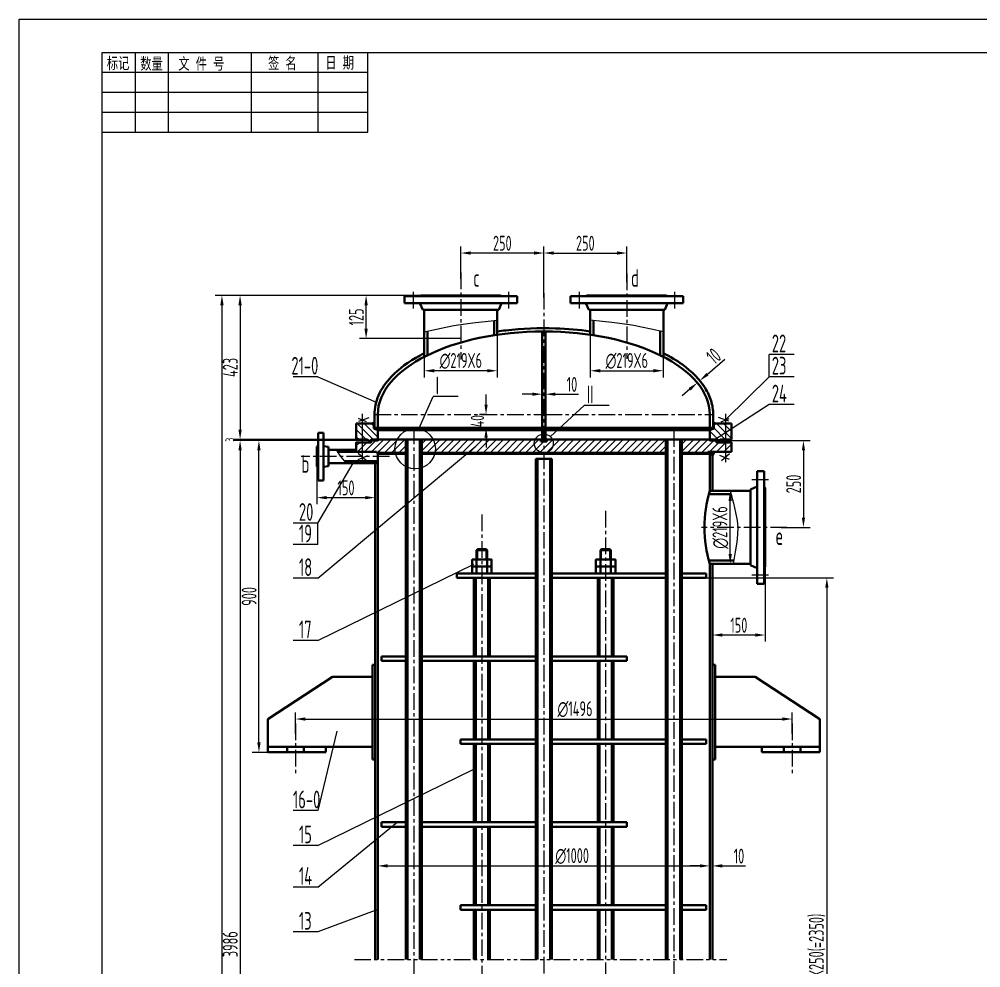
# Model space of a CAD drawing. Extents: x -857 to 594, y 0 to 1194.
# Drawn here: x 0 to 289.6, y 555.2 to 841 of the extents above; entities that cross this region are included whole.
import ezdxf

# ---------------------------------------------------------------- set-up
doc = ezdxf.new("R2010")
doc.units = 0
doc.header["$LTSCALE"] = 2
doc.header["$MEASUREMENT"] = 0
doc.linetypes.add('CENTERX2', pattern=[4, 2.5, -0.5, 0.5, -0.5])
doc.linetypes.add('PHANTOMX2', pattern=[5, 2.5, -0.5, 0.5, -0.5, 0.5, -0.5])
doc.layers.get('0').update_dxf_attribs({"linetype": 'CONTINUOUS'})
doc.layers.get('DEFPOINTS').update_dxf_attribs({"linetype": 'CONTINUOUS'})
for name, color, linetype in [('16CEN', 6, 'CENTERX2'), ('16CON2', 3, 'CONTINUOUS'), ('16TXT', 3, 'CONTINUOUS'), ('PHANTOMX2', 3, 'PHANTOMX2')]:
    doc.layers.add(name, color=color, linetype=linetype)
doc.layers.add('16CON', color=7, linetype='CONTINUOUS', lineweight=40)
doc.styles.add('HZ', font='ascii.shx', dxfattribs={"width": 0.7, "bigfont": 'hztxt2.shx'})
doc.styles.add('HZ1', font='ascii.shx', dxfattribs={"width": 0.75, "bigfont": 'hztxt2.shx'})
doc.dimstyles.get("Standard").update_dxf_attribs({"dimtxt": 4.5, "dimasz": 3, "dimexe": 2, "dimexo": 0.0625, "dimgap": 0.7, "dimtad": 1, "dimdec": 4, "dimzin": 0, "dimdsep": 46, "dimtxsty": 'HZ', "dimcen": 0.09, "dimadec": 0, "dimazin": 0, "dimtfac": 1, "dimtdec": 4, "dimtofl": 0, "dimtmove": 0, "dimatfit": 3, "dimfxl": 0, "dimtolj": 1, "dimtzin": 0, "dimarcsym": 0})

# ---------------------------------------------------------------- blocks, each defined once
blk = doc.blocks.new('*D52')
at = {"color": 0, "linetype": 'ByBlock'}
for p, q in [((105.93, 714.07), (64.51, 714.07)), ((66.51, 711.07), (66.51, 413.54)), ((82.74, 410.54), (64.51, 410.54))]:
    blk.add_line(p, q, dxfattribs=at)
for points in [[(66.01, 711.07), (67.01, 711.07), (66.51, 714.07)], [(66.01, 413.54), (67.01, 413.54), (66.51, 410.54)]]:
    blk.add_solid(points, dxfattribs=at)
at = {"layer": 'DEFPOINTS', "color": 0, "linetype": 'ByBlock'}
for p in [(105.99, 714.07), (66.51, 410.54), (82.8, 410.54)]:
    blk.add_point(p, dxfattribs=at)
at = {"color": 0, "linetype": 'ByBlock', "insert": (63.56, 562.31), "char_height": 4.5, "attachment_point": 5, "rotation": 90, "style": 'HZ'}
blk.add_mtext('\\A1;3986', dxfattribs=at)
blk = doc.blocks.new('*D53')
at = {"color": 0, "linetype": 'ByBlock'}
for p, q in [((121.02, 757.81), (64.51, 757.81)), ((66.51, 754.81), (66.51, 717.37)), ((101.43, 714.37), (64.51, 714.37))]:
    blk.add_line(p, q, dxfattribs=at)
for points in [[(66.01, 754.81), (67.01, 754.81), (66.51, 757.81)], [(66.01, 717.37), (67.01, 717.37), (66.51, 714.37)]]:
    blk.add_solid(points, dxfattribs=at)
at = {"layer": 'DEFPOINTS', "color": 0, "linetype": 'ByBlock'}
for p in [(121.09, 757.81), (66.51, 714.37), (101.49, 714.37)]:
    blk.add_point(p, dxfattribs=at)
at = {"color": 0, "linetype": 'ByBlock', "insert": (63.56, 736.09), "char_height": 4.5, "attachment_point": 5, "rotation": 90, "style": 'HZ'}
blk.add_mtext('\\A1;423', dxfattribs=at)
blk = doc.blocks.new('*D54')
at = {"color": 0, "linetype": 'ByBlock'}
for p, q in [((112.11, 757.81), (102.48, 757.81)), ((104.48, 747.76), (104.48, 754.81)), ((132.93, 744.76), (102.48, 744.76))]:
    blk.add_line(p, q, dxfattribs=at)
for points in [[(103.98, 754.81), (104.98, 754.81), (104.48, 757.81)], [(103.98, 747.76), (104.98, 747.76), (104.48, 744.76)]]:
    blk.add_solid(points, dxfattribs=at)
at = {"layer": 'DEFPOINTS', "color": 0, "linetype": 'ByBlock'}
for p in [(104.48, 757.81), (112.17, 757.81), (132.99, 744.76)]:
    blk.add_point(p, dxfattribs=at)
at = {"color": 0, "linetype": 'ByBlock', "insert": (101.53, 751.29), "char_height": 4.5, "attachment_point": 5, "rotation": 90, "style": 'HZ'}
blk.add_mtext('\\A1;125', dxfattribs=at)
blk = doc.blocks.new('*D55')
at = {"color": 0, "linetype": 'ByBlock'}
for p, q in [((132.99, 762.82), (132.99, 772.56)), ((154.99, 770.56), (135.99, 770.56)), ((157.99, 757.18), (157.99, 772.56))]:
    blk.add_line(p, q, dxfattribs=at)
for points in [[(135.99, 771.06), (135.99, 770.06), (132.99, 770.56)], [(154.99, 771.06), (154.99, 770.06), (157.99, 770.56)]]:
    blk.add_solid(points, dxfattribs=at)
at = {"layer": 'DEFPOINTS', "color": 0, "linetype": 'ByBlock'}
for p in [(132.99, 770.56), (132.99, 762.76), (157.99, 757.11)]:
    blk.add_point(p, dxfattribs=at)
at = {"color": 0, "linetype": 'ByBlock', "insert": (145.49, 773.51), "char_height": 4.5, "attachment_point": 5, "style": 'HZ'}
blk.add_mtext('\\A1;250', dxfattribs=at)
blk = doc.blocks.new('*D56')
at = {"color": 0, "linetype": 'ByBlock'}
for p, q in [((157.99, 763.61), (157.99, 772.56)), ((160.99, 770.56), (179.99, 770.56)), ((182.99, 761.81), (182.99, 772.56))]:
    blk.add_line(p, q, dxfattribs=at)
for points in [[(160.99, 771.06), (160.99, 770.06), (157.99, 770.56)], [(179.99, 771.06), (179.99, 770.06), (182.99, 770.56)]]:
    blk.add_solid(points, dxfattribs=at)
at = {"layer": 'DEFPOINTS', "color": 0, "linetype": 'ByBlock'}
for p in [(182.99, 770.56), (157.99, 763.55), (182.99, 761.75)]:
    blk.add_point(p, dxfattribs=at)
at = {"color": 0, "linetype": 'ByBlock', "insert": (170.49, 773.51), "char_height": 4.5, "attachment_point": 5, "style": 'HZ'}
blk.add_mtext('\\A1;250', dxfattribs=at)
blk = doc.blocks.new('*D57')
at = {"color": 0, "linetype": 'ByBlock'}
for p, q in [((143.99, 745.86), (143.99, 733.09)), ((121.99, 739.21), (121.99, 733.09)), ((140.99, 735.09), (124.99, 735.09))]:
    blk.add_line(p, q, dxfattribs=at)
for points in [[(124.99, 735.59), (124.99, 734.59), (121.99, 735.09)], [(140.99, 735.59), (140.99, 734.59), (143.99, 735.09)]]:
    blk.add_solid(points, dxfattribs=at)
at = {"layer": 'DEFPOINTS', "color": 0, "linetype": 'ByBlock'}
for p in [(143.99, 745.92), (121.99, 739.27), (121.99, 735.09)]:
    blk.add_point(p, dxfattribs=at)
at = {"color": 0, "linetype": 'ByBlock', "insert": (132.99, 738.04), "char_height": 4.5, "attachment_point": 5, "style": 'HZ'}
blk.add_mtext('\\A1;∅219X6', dxfattribs=at)
blk = doc.blocks.new('*D58')
at = {"color": 0, "linetype": 'ByBlock'}
for p, q in [((171.99, 745.86), (171.99, 733.09)), ((193.99, 739.21), (193.99, 733.09)), ((174.99, 735.09), (190.99, 735.09))]:
    blk.add_line(p, q, dxfattribs=at)
for points in [[(174.99, 735.59), (174.99, 734.59), (171.99, 735.09)], [(190.99, 735.59), (190.99, 734.59), (193.99, 735.09)]]:
    blk.add_solid(points, dxfattribs=at)
at = {"layer": 'DEFPOINTS', "color": 0, "linetype": 'ByBlock'}
for p in [(171.99, 745.92), (193.99, 739.27), (193.99, 735.09)]:
    blk.add_point(p, dxfattribs=at)
at = {"color": 0, "linetype": 'ByBlock', "insert": (182.99, 738.04), "char_height": 4.5, "attachment_point": 5, "style": 'HZ'}
blk.add_mtext('\\A1;∅219X6', dxfattribs=at)
blk = doc.blocks.new('*D59')
at = {"color": 0, "linetype": 'ByBlock'}
for p, q in [((157.49, 732.37), (157.49, 726.02)), ((158.49, 732.37), (158.49, 726.02)), ((154.49, 728.02), (151.49, 728.02)), ((161.49, 728.02), (168.44, 728.02))]:
    blk.add_line(p, q, dxfattribs=at)
for points in [[(154.49, 728.52), (154.49, 727.52), (157.49, 728.02)], [(161.49, 728.52), (161.49, 727.52), (158.49, 728.02)]]:
    blk.add_solid(points, dxfattribs=at)
at = {"layer": 'DEFPOINTS', "color": 0, "linetype": 'ByBlock'}
for p in [(157.49, 732.43), (158.49, 732.43), (158.49, 728.02)]:
    blk.add_point(p, dxfattribs=at)
at = {"color": 0, "linetype": 'ByBlock', "insert": (166.47, 730.97), "char_height": 4.5, "attachment_point": 5, "style": 'HZ'}
blk.add_mtext('\\A1;10', dxfattribs=at)
blk = doc.blocks.new('*D60')
at = {"color": 0, "linetype": 'ByBlock'}
for p, q in [((140.6, 724.92), (140.6, 727.92)), ((140.77, 721.92), (138.6, 721.92)), ((141.22, 717.92), (138.6, 717.92)), ((140.6, 714.92), (140.6, 711.92))]:
    blk.add_line(p, q, dxfattribs=at)
for points in [[(140.1, 724.92), (141.1, 724.92), (140.6, 721.92)], [(140.1, 714.92), (141.1, 714.92), (140.6, 717.92)]]:
    blk.add_solid(points, dxfattribs=at)
at = {"layer": 'DEFPOINTS', "color": 0, "linetype": 'ByBlock'}
for p in [(140.6, 721.92), (140.83, 721.92), (141.28, 717.92)]:
    blk.add_point(p, dxfattribs=at)
at = {"color": 0, "linetype": 'ByBlock', "insert": (138, 719.92), "char_height": 4, "attachment_point": 5, "rotation": 90, "style": 'HZ1'}
blk.add_mtext('\\A1;40', dxfattribs=at)
blk = doc.blocks.new('*D61')
at = {"color": 0, "linetype": 'ByBlock'}
for p, q in [((207.26, 734.05), (212.55, 738.56)), ((204.03, 731.68), (205.52, 729.93)), ((204.79, 732.33), (206.28, 730.58)), ((201.94, 729.51), (199.66, 727.56))]:
    blk.add_line(p, q, dxfattribs=at)
for points in [[(206.94, 734.43), (207.59, 733.67), (204.98, 732.1)], [(201.61, 729.89), (202.26, 729.13), (204.22, 731.46)]]:
    blk.add_solid(points, dxfattribs=at)
at = {"layer": 'DEFPOINTS', "color": 0, "linetype": 'ByBlock'}
for p in [(203.99, 731.73), (204.75, 732.38), (204.98, 732.1)]:
    blk.add_point(p, dxfattribs=at)
at = {"color": 0, "linetype": 'ByBlock', "insert": (209.13, 739.52), "char_height": 4.5, "attachment_point": 5, "rotation": 40.4651, "style": 'HZ'}
blk.add_mtext('\\A1;10', dxfattribs=at)
blk = doc.blocks.new('*D62')
at = {"color": 0, "linetype": 'ByBlock'}
for p, q in [((210.06, 714.07), (238.19, 714.07)), ((236.19, 711.07), (236.19, 690.87)), ((229.47, 687.87), (238.19, 687.87))]:
    blk.add_line(p, q, dxfattribs=at)
for points in [[(235.69, 711.07), (236.69, 711.07), (236.19, 714.07)], [(235.69, 690.87), (236.69, 690.87), (236.19, 687.87)]]:
    blk.add_solid(points, dxfattribs=at)
at = {"layer": 'DEFPOINTS', "color": 0, "linetype": 'ByBlock'}
for p in [(209.99, 714.07), (229.41, 687.87), (236.19, 687.87)]:
    blk.add_point(p, dxfattribs=at)
at = {"color": 0, "linetype": 'ByBlock', "insert": (233.24, 700.97), "char_height": 4.5, "attachment_point": 5, "rotation": 90, "style": 'HZ'}
blk.add_mtext('\\A1;250', dxfattribs=at)
blk = doc.blocks.new('*D63')
at = {"color": 0, "linetype": 'ByBlock'}
for p, q in [((224.66, 676.5), (224.66, 653.47)), ((208.79, 666.22), (208.79, 653.47)), ((221.66, 655.47), (211.79, 655.47))]:
    blk.add_line(p, q, dxfattribs=at)
for points in [[(211.79, 655.97), (211.79, 654.97), (208.79, 655.47)], [(221.66, 655.97), (221.66, 654.97), (224.66, 655.47)]]:
    blk.add_solid(points, dxfattribs=at)
at = {"layer": 'DEFPOINTS', "color": 0, "linetype": 'ByBlock'}
for p in [(224.66, 676.56), (208.79, 666.29), (208.79, 655.47)]:
    blk.add_point(p, dxfattribs=at)
at = {"color": 0, "linetype": 'ByBlock', "insert": (216.73, 658.42), "char_height": 4.5, "attachment_point": 5, "style": 'HZ'}
blk.add_mtext('\\A1;150', dxfattribs=at)
blk = doc.blocks.new('*D64')
at = {"color": 0, "linetype": 'ByBlock'}
for p, q in [((206.99, 672.7), (245.24, 672.7)), ((243.24, 669.7), (243.24, 450.7)), ((187.93, 447.7), (245.24, 447.7))]:
    blk.add_line(p, q, dxfattribs=at)
for points in [[(242.74, 669.7), (243.74, 669.7), (243.24, 672.7)], [(242.74, 450.7), (243.74, 450.7), (243.24, 447.7)]]:
    blk.add_solid(points, dxfattribs=at)
at = {"layer": 'DEFPOINTS', "color": 0, "linetype": 'ByBlock'}
for p in [(206.93, 672.7), (187.86, 447.7), (243.24, 447.7)]:
    blk.add_point(p, dxfattribs=at)
at = {"color": 0, "linetype": 'ByBlock', "insert": (240.29, 560.2), "char_height": 4.5, "attachment_point": 5, "rotation": 90, "style": 'HZ'}
blk.add_mtext('\\A1;13X250(=2350)', dxfattribs=at)
blk = doc.blocks.new('*D70')
at = {"color": 0, "linetype": 'ByBlock'}
for p, q in [((107.99, 485.62), (107.99, 483.46)), ((110.99, 485.46), (204.99, 485.46)), ((207.99, 485.84), (207.99, 483.46))]:
    blk.add_line(p, q, dxfattribs=at)
for points in [[(110.99, 485.96), (110.99, 484.96), (107.99, 485.46)], [(204.99, 485.96), (204.99, 484.96), (207.99, 485.46)]]:
    blk.add_solid(points, dxfattribs=at)
at = {"layer": 'DEFPOINTS', "color": 0, "linetype": 'ByBlock'}
for p in [(107.99, 485.68), (207.99, 485.9), (207.99, 485.46)]:
    blk.add_point(p, dxfattribs=at)
at = {"color": 0, "linetype": 'ByBlock', "insert": (157.99, 488.41), "char_height": 4.5, "attachment_point": 5, "style": 'HZ'}
blk.add_mtext('\\A1;          ∅1000', dxfattribs=at)
blk = doc.blocks.new('*D71')
at = {"color": 0, "linetype": 'ByBlock'}
for p, q in [((207.99, 583.97), (207.99, 587.91)), ((208.79, 585.97), (208.79, 587.91)), ((204.99, 585.91), (201.99, 585.91)), ((211.79, 585.91), (218.74, 585.91))]:
    blk.add_line(p, q, dxfattribs=at)
for points in [[(204.99, 586.41), (204.99, 585.41), (207.99, 585.91)], [(211.79, 586.41), (211.79, 585.41), (208.79, 585.91)]]:
    blk.add_solid(points, dxfattribs=at)
at = {"layer": 'DEFPOINTS', "color": 0, "linetype": 'ByBlock'}
for p in [(208.79, 585.91), (208.79, 585.91), (207.99, 583.91)]:
    blk.add_point(p, dxfattribs=at)
at = {"color": 0, "linetype": 'ByBlock', "insert": (216.77, 588.86), "char_height": 4.5, "attachment_point": 5, "style": 'HZ'}
blk.add_mtext('\\A1;10', dxfattribs=at)
blk = doc.blocks.new('*D72')
at = {"color": 0, "linetype": 'ByBlock'}
for p, q in [((73.29, 714.07), (70.19, 714.07)), ((72.19, 623.12), (72.19, 711.07)), ((74.8, 620.12), (70.19, 620.12))]:
    blk.add_line(p, q, dxfattribs=at)
for points in [[(71.69, 711.07), (72.69, 711.07), (72.19, 714.07)], [(71.69, 623.12), (72.69, 623.12), (72.19, 620.12)]]:
    blk.add_solid(points, dxfattribs=at)
at = {"layer": 'DEFPOINTS', "color": 0, "linetype": 'ByBlock'}
for p in [(72.19, 714.07), (73.35, 714.07), (74.86, 620.12)]:
    blk.add_point(p, dxfattribs=at)
at = {"color": 0, "linetype": 'ByBlock', "insert": (69.24, 667.1), "char_height": 4.5, "attachment_point": 5, "rotation": 90, "style": 'HZ'}
blk.add_mtext('\\A1;900', dxfattribs=at)
blk = doc.blocks.new('*D73')
at = {"color": 0, "linetype": 'ByBlock'}
for p, q in [((83.19, 625.82), (83.19, 632.16)), ((232.79, 625.82), (232.79, 632.16)), ((86.19, 630.16), (229.79, 630.16))]:
    blk.add_line(p, q, dxfattribs=at)
for points in [[(86.19, 630.66), (86.19, 629.66), (83.19, 630.16)], [(229.79, 630.66), (229.79, 629.66), (232.79, 630.16)]]:
    blk.add_solid(points, dxfattribs=at)
at = {"layer": 'DEFPOINTS', "color": 0, "linetype": 'ByBlock'}
for p in [(232.79, 630.16), (83.19, 625.76), (232.79, 625.76)]:
    blk.add_point(p, dxfattribs=at)
at = {"color": 0, "linetype": 'ByBlock', "insert": (157.99, 633.11), "char_height": 4.5, "attachment_point": 5, "style": 'HZ'}
blk.add_mtext('\\A1;           ∅1496', dxfattribs=at)
blk = doc.blocks.new('*D74')
at = {"color": 0, "linetype": 'ByBlock'}
for p, q in [((89.62, 706.82), (89.62, 694.86)), ((107.19, 698.79), (107.19, 694.86)), ((92.62, 696.86), (104.19, 696.86))]:
    blk.add_line(p, q, dxfattribs=at)
for points in [[(92.62, 697.36), (92.62, 696.36), (89.62, 696.86)], [(104.19, 697.36), (104.19, 696.36), (107.19, 696.86)]]:
    blk.add_solid(points, dxfattribs=at)
at = {"layer": 'DEFPOINTS', "color": 0, "linetype": 'ByBlock'}
for p in [(89.62, 706.88), (107.19, 698.85), (107.19, 696.86)]:
    blk.add_point(p, dxfattribs=at)
at = {"color": 0, "linetype": 'ByBlock', "insert": (98.41, 699.81), "char_height": 4.5, "attachment_point": 5, "style": 'HZ'}
blk.add_mtext('\\A1;150', dxfattribs=at)
blk = doc.blocks.new('*D237')
at = {"color": 0, "linetype": 'ByBlock'}
for p, q in [((216.55, 698.87), (212.13, 698.87)), ((214.13, 679.87), (214.13, 695.87)), ((214.19, 676.87), (216.13, 676.87))]:
    blk.add_line(p, q, dxfattribs=at)
for points in [[(213.63, 695.87), (214.63, 695.87), (214.13, 698.87)], [(213.63, 679.87), (214.63, 679.87), (214.13, 676.87)]]:
    blk.add_solid(points, dxfattribs=at)
at = {"layer": 'DEFPOINTS', "color": 0, "linetype": 'ByBlock'}
for p in [(214.13, 698.87), (216.62, 698.87), (214.13, 676.87)]:
    blk.add_point(p, dxfattribs=at)
at = {"color": 0, "linetype": 'ByBlock', "insert": (211.18, 687.87), "char_height": 4.5, "attachment_point": 5, "rotation": 90, "style": 'HZ'}
blk.add_mtext('\\A1;∅219X6', dxfattribs=at)

msp = doc.modelspace()

# ---------------------------------------------------------------- hatches: boundary and pattern name
at = {"layer": '16CON2'}
h = msp.add_hatch(dxfattribs=at)
h.set_pattern_fill('ANSI31', color=256, scale=12, angle=90, style=0)
h.paths.add_polyline_path([(107.99297, 717.17374), (106.83376, 717.71893), (106.83376, 718.79987), (106.40614, 719.17487), (103.27929, 719.17487), (103.27929, 714.37487), (104.92477, 714.37487), (105.52477, 713.77487), (105.99293, 713.77487), (105.99293, 714.37487), (107.99297, 714.37487)])
h.paths.add_polyline_path([(103.27929, 719.17487), (101.49296, 719.17487), (101.49296, 714.37487), (103.27929, 714.37487)])
h.paths.add_polyline_path([(212.70664, 719.17487), (209.57979, 719.17487), (209.15217, 718.79987), (209.15217, 717.71893), (207.99296, 717.17374), (207.99296, 714.37487), (209.993, 714.37487), (209.993, 713.77487), (210.46115, 713.77487), (211.06115, 714.37487), (212.70664, 714.37487)])
h.paths.add_polyline_path([(214.49296, 719.17487), (212.70664, 719.17487), (212.70664, 714.37487), (214.49296, 714.37487)])
h = msp.add_hatch(dxfattribs=at)
h.set_pattern_fill('ANSI37', color=256, style=0)
h.paths.add_polyline_path([(106.99297, 719.74765), (106.40614, 719.17487), (106.83376, 718.79987), (106.99297, 718.79987)])
h.paths.add_polyline_path([(107.99297, 717.92487), (106.83376, 717.92487), (106.83376, 717.71893), (107.99297, 717.17374)])
h.paths.add_polyline_path([(107.99297, 714.37487), (105.99293, 714.37487), (105.99293, 714.07487), (107.99297, 714.07487)])
h = msp.add_hatch(dxfattribs=at)
h.set_pattern_fill('ANSI37', color=256, style=0)
h.paths.add_polyline_path([(209.57979, 719.17487), (208.99296, 719.74765), (208.99296, 718.79987), (209.15217, 718.79987)])
h.paths.add_polyline_path([(209.15217, 717.71893), (209.15217, 717.92487), (207.99296, 717.92487), (207.99296, 717.17374)])
h.paths.add_polyline_path([(209.993, 714.37487), (207.99296, 714.37487), (207.99296, 714.07487), (209.993, 714.07487)])
h = msp.add_hatch(dxfattribs=at)
h.set_pattern_fill('ANSI31', color=256, scale=12, style=0)
h.paths.add_polyline_path([(116.42327, 710.37487), (116.42327, 714.37487), (108.29297, 714.37487), (107.99297, 714.07487), (105.99293, 714.07487), (105.99293, 713.87487), (105.99293, 713.77487), (105.99293, 713.47487), (103.27929, 713.47487), (103.27929, 710.67487), (107.61797, 710.67487), (107.61797, 710.37487), (107.99297, 710.37487), (107.99297, 710.67487), (108.59297, 710.67487), (108.59297, 710.37487)])
h.paths.add_polyline_path([(103.27929, 713.47487), (101.49296, 713.47487), (101.49296, 710.67487), (103.27929, 710.67487)])
h.paths.add_polyline_path([(139.36687, 710.37487), (157.99296, 710.37487), (157.99296, 713.76449), (157.09296, 713.76449), (157.09296, 714.37487), (121.22327, 714.37487), (121.22327, 710.37487)])
h.paths.add_polyline_path([(194.76266, 710.37487), (194.76266, 714.37487), (158.89296, 714.37487), (158.89296, 713.76449), (157.99296, 713.76449), (157.99296, 710.37487)])
h.paths.add_polyline_path([(207.39296, 710.37487), (207.39296, 710.67487), (207.99296, 710.67487), (207.99296, 710.37487), (208.36796, 710.37487), (208.36796, 710.67487), (212.70664, 710.67487), (212.70664, 713.47487), (209.993, 713.47487), (209.993, 713.77487), (209.993, 714.07487), (207.99296, 714.07487), (207.69296, 714.37487), (199.56266, 714.37487), (199.56266, 710.37487)])
h.paths.add_polyline_path([(212.70664, 710.67487), (214.49296, 710.67487), (214.49296, 713.47487), (212.70664, 713.47487)])
h = msp.add_hatch(dxfattribs=at)
h.set_pattern_fill('ANSI37', color=256, scale=4, style=0)
h.set_pattern_definition([(45, (0, 75.394), (-0.3535534, 0.3535534), []), (135, (0, 75.394), (-0.3535534, -0.3535534), [])])
h.paths.add_polyline_path([(157.99296, 714.16449), (157.09296, 714.16449), (157.09296, 713.76449), (157.99296, 713.76449)])
h.paths.add_polyline_path([(158.89296, 714.16449), (157.99296, 714.16449), (157.99296, 713.76449), (158.89296, 713.76449)])
h = msp.add_hatch(dxfattribs=at)
h.set_pattern_fill('ANSI37', color=256, style=0)
h.paths.add_polyline_path([(209.39564, 710.67487), (208.36796, 710.67487), (208.36796, 710.37487), (207.99296, 710.37487), (207.99296, 710.07487), (208.36796, 710.07487), (208.79296, 709.56837)])

# ---------------------------------------------------------------- linework, layer by layer
at = {"color": 3, "linetype": 'ByBlock'}
for p, q in [((64.44909, 757.80859), (59.06042, 757.80859)), ((61.06042, 754.80859), (61.06042, 305.86755))]:
    msp.add_line(p, q, dxfattribs=at)
msp.add_lwpolyline([(584, 10), (25, 10), (25, 831), (584, 831)], close=True)
msp.add_solid([(60.56042, 754.80859), (61.56042, 754.80859), (61.06042, 757.80859)], dxfattribs=at)
at = {"layer": '16CEN'}
for p, q in [((132.99296, 764.66364), (132.99296, 738.52184)), ((182.99296, 764.3831), (182.99296, 738.66211)), ((118.63592, 758.82194), (118.63592, 753.76225)), ((147.35, 758.82194), (147.35, 753.76225)), ((168.63592, 758.82194), (168.63592, 753.76225)), ((197.35, 758.82194), (197.35, 753.76225)), ((157.99296, 758.49792), (157.99296, 346.6623)), ((106.99297, 721.92487), (157.49296, 721.92487)), ((158.49296, 721.92487), (208.99296, 721.92487)), ((118.82327, 717.94361), (118.82327, 408.26687)), ((197.16266, 717.17374), (197.16266, 398.4738)), ((225.67297, 702.23191), (220.61329, 702.23191)), ((176.61906, 692.84094), (176.61906, 398.48219)), ((139.36687, 691.76535), (139.36687, 407.60783)), ((231.23414, 687.87487), (205.51314, 687.87487)), ((225.67297, 673.51782), (220.61329, 673.51782)), ((83.19296, 628.83519), (83.19296, 613.85544)), ((232.79296, 628.83519), (232.79296, 613.85544))]:
    msp.add_line(p, q, dxfattribs=at)
msp.add_lwpolyline([(111.52313, 709.23737), (84.94866, 709.23737)], dxfattribs=at)
at = {"layer": '16CON'}
for p, q in [((115.99296, 757.53006), (115.99296, 755.40859)), ((144.89862, 757.80859), (121.08731, 757.80859)), ((149.99296, 757.53006), (149.99296, 755.40859)), ((165.99296, 757.53006), (165.99296, 755.40859)), ((171.08731, 757.80859), (194.89862, 757.80859)), ((199.99296, 757.53006), (199.99296, 755.40859)), ((149.99296, 755.40859), (115.99296, 755.40859)), ((144.40216, 753.40859), (121.58376, 753.40859)), ((121.99296, 753.40859), (121.99296, 739.27422)), ((143.99296, 753.40859), (143.99296, 745.92487)), ((165.99296, 755.40859), (199.99296, 755.40859)), ((171.58376, 753.40859), (194.40216, 753.40859)), ((171.99296, 753.40859), (171.99296, 745.92487)), ((193.99296, 753.40859), (193.99296, 739.27422)), ((142.99296, 750.22547), (142.99296, 745.77335)), ((172.99296, 750.22547), (172.99296, 745.77335)), ((122.99296, 746.99857), (122.99296, 739.77844)), ((157.49296, 746.92362), (157.49296, 714.16449)), ((158.49296, 746.92362), (158.49296, 714.16449)), ((192.99296, 746.99857), (192.99296, 739.77844)), ((106.99297, 721.92487), (106.99297, 717.92487)), ((107.99297, 721.92487), (107.99297, 714.07487)), ((207.99296, 721.92487), (207.99296, 714.07487)), ((208.99296, 721.92487), (208.99296, 717.92487)), ((106.83376, 718.79987), (106.40614, 719.17487)), ((106.83376, 717.71893), (106.83376, 718.79987)), ((209.15217, 718.79987), (209.57979, 719.17487)), ((209.15217, 717.71893), (209.15217, 718.79987)), ((89.99296, 702.04987), (89.99296, 716.42486)), ((91.61796, 702.04987), (91.61796, 716.42486)), ((116.42327, 714.37487), (116.42327, 557.74298)), ((116.9566, 714.37487), (116.9566, 557.74298)), ((120.68993, 714.37487), (120.68993, 557.74298)), ((121.22327, 714.37487), (121.22327, 557.74298)), ((157.09296, 714.37487), (157.09296, 713.76449)), ((158.89296, 714.37487), (158.89296, 713.76449)), ((194.76266, 714.37487), (194.76266, 557.74298)), ((195.296, 714.37487), (195.296, 557.74298)), ((199.02933, 714.37487), (199.02933, 557.74298)), ((199.56266, 714.37487), (199.56266, 557.74298)), ((89.99296, 712.37489), (89.61796, 712.21803)), ((89.61796, 706.2567), (89.61796, 712.21803)), ((89.61796, 706.2567), (89.61796, 712.21803)), ((91.61796, 712.37489), (93.11796, 712.13893)), ((93.11796, 706.3358), (93.11796, 712.13893)), ((107.61797, 710.67487), (107.61797, 710.37487)), ((107.99297, 710.37487), (107.99297, 710.67487)), ((107.99297, 710.37487), (107.99297, 557.74298)), ((108.59297, 710.37487), (108.59297, 710.67487)), ((207.39296, 710.37487), (207.39296, 710.67487)), ((207.99296, 710.37487), (207.99296, 710.67487)), ((207.99296, 698.87487), (207.99296, 710.37487)), ((208.36796, 710.67487), (208.36796, 710.37487)), ((208.79296, 709.56837), (208.79296, 698.87487)), ((107.19297, 557.74298), (107.19297, 707.23737)), ((155.59296, 708.53405), (155.59296, 557.74298)), ((155.59296, 708.53405), (160.39296, 708.53405)), ((156.1263, 708.53405), (156.1263, 557.74298)), ((159.85963, 708.53405), (159.85963, 557.74298)), ((160.39296, 708.53405), (160.39296, 557.74298)), ((89.99296, 706.09984), (89.61796, 706.2567)), ((91.61796, 706.09984), (93.11796, 706.3358)), ((207.99296, 706.37487), (207.99296, 698.87487)), ((222.25963, 704.87487), (222.25963, 670.87487)), ((224.38109, 704.87487), (222.25963, 704.87487)), ((220.25963, 698.87487), (207.99296, 698.87487)), ((220.25963, 699.28406), (220.25963, 676.46567)), ((224.65963, 699.78052), (224.65963, 675.96921)), ((214.38666, 697.87487), (207.70366, 697.87487)), ((215.19893, 677.87487), (207.70366, 677.87487)), ((207.99296, 676.87487), (207.99296, 557.74298)), ((220.25963, 676.87487), (207.99296, 676.87487)), ((208.79296, 557.74298), (208.79296, 676.87487)), ((131.79009, 674.03803), (131.79009, 672.7047)), ((155.59296, 674.03803), (131.79009, 674.03803)), ((155.59296, 672.7047), (131.79009, 672.7047)), ((136.96687, 672.7047), (136.96687, 649.03803)), ((137.5002, 672.7047), (137.5002, 649.03803)), ((141.23353, 672.7047), (141.23353, 649.03803)), ((141.76687, 672.7047), (141.76687, 649.03803)), ((176.61906, 674.03803), (160.39296, 674.03803)), ((176.61906, 672.7047), (160.39296, 672.7047)), ((174.21906, 672.7047), (174.21906, 649.03803)), ((174.75239, 672.7047), (174.75239, 649.03803)), ((194.76266, 674.03803), (176.61906, 674.03803)), ((194.76266, 672.7047), (176.61906, 672.7047)), ((178.48573, 672.7047), (178.48573, 649.03803)), ((179.01906, 672.7047), (179.01906, 649.03803)), ((206.9263, 674.03803), (199.56266, 674.03803)), ((206.9263, 672.7047), (199.56266, 672.7047)), ((206.9263, 674.03803), (206.9263, 672.7047)), ((224.38109, 670.87487), (222.25963, 670.87487)), ((109.05963, 649.03803), (116.42327, 649.03803)), ((109.05963, 649.03803), (109.05963, 647.7047)), ((121.22327, 649.03803), (141.76687, 649.03803)), ((141.76687, 649.03803), (155.59296, 649.03803)), ((160.39296, 649.03803), (183.04418, 649.03803)), ((183.04418, 649.03803), (183.04418, 647.7047)), ((106.42416, 617.96492), (106.42416, 646.44933)), ((109.05963, 647.7047), (116.42327, 647.7047)), ((121.22327, 647.7047), (141.76687, 647.7047)), ((136.96687, 647.7047), (136.96687, 624.03803)), ((137.5002, 647.7047), (137.5002, 624.03803)), ((141.23353, 647.7047), (141.23353, 624.03803)), ((141.76687, 647.7047), (155.59296, 647.7047)), ((141.76687, 647.7047), (141.76687, 624.03803)), ((160.39296, 647.7047), (183.04418, 647.7047)), ((174.21906, 647.7047), (174.21906, 624.03803)), ((174.75239, 647.7047), (174.75239, 624.03803)), ((178.48573, 647.7047), (178.48573, 624.03803)), ((179.01906, 647.7047), (179.01906, 624.03803)), ((209.56177, 617.96492), (209.56177, 646.44933)), ((74.85963, 630.12487), (74.85963, 620.12487)), ((241.1263, 630.12487), (241.1263, 620.12487)), ((132.94175, 624.03803), (132.94175, 622.7047)), ((155.59296, 624.03803), (132.94175, 624.03803)), ((155.59296, 622.7047), (132.94175, 622.7047)), ((136.96687, 622.7047), (136.96687, 599.03803)), ((137.5002, 622.7047), (137.5002, 599.03803)), ((141.23353, 622.7047), (141.23353, 599.03803)), ((141.76687, 622.7047), (141.76687, 599.03803)), ((174.21906, 624.03803), (160.39296, 624.03803)), ((174.21906, 622.7047), (160.39296, 622.7047)), ((194.76266, 624.03803), (174.21906, 624.03803)), ((194.76266, 622.7047), (174.21906, 622.7047)), ((174.21906, 622.7047), (174.21906, 599.03803)), ((174.75239, 622.7047), (174.75239, 599.03803)), ((178.48573, 622.7047), (178.48573, 599.03803)), ((179.01906, 622.7047), (179.01906, 599.03803)), ((206.9263, 624.03803), (199.56266, 624.03803)), ((206.9263, 622.7047), (199.56266, 622.7047)), ((206.9263, 624.03803), (206.9263, 622.7047)), ((74.85963, 621.79153), (106.42416, 621.79153)), ((74.85963, 620.12487), (92.35963, 620.12487)), ((80.69296, 621.79153), (80.69296, 620.12487)), ((85.69296, 621.79153), (85.69296, 620.12487)), ((92.35963, 621.79153), (92.35963, 620.12487)), ((241.1263, 621.79153), (209.56177, 621.79153)), ((223.6263, 621.79153), (223.6263, 620.12487)), ((241.1263, 620.12487), (223.6263, 620.12487)), ((230.29296, 621.79153), (230.29296, 620.12487)), ((235.29296, 621.79153), (235.29296, 620.12487)), ((109.05963, 599.03803), (109.05963, 597.7047)), ((109.05963, 599.03803), (116.42327, 599.03803)), ((109.05963, 597.7047), (116.42327, 597.7047)), ((121.22327, 599.03803), (141.76687, 599.03803)), ((121.22327, 597.7047), (141.76687, 597.7047)), ((136.96687, 597.7047), (136.96687, 574.03803)), ((137.5002, 597.7047), (137.5002, 574.03803)), ((141.23353, 597.7047), (141.23353, 574.03803)), ((141.76687, 599.03803), (155.59296, 599.03803)), ((141.76687, 597.7047), (155.59296, 597.7047)), ((141.76687, 597.7047), (141.76687, 574.03803)), ((160.39296, 599.03803), (183.04418, 599.03803)), ((160.39296, 597.7047), (183.04418, 597.7047)), ((174.21906, 597.7047), (174.21906, 574.03803)), ((174.75239, 597.7047), (174.75239, 574.03803)), ((178.48573, 597.7047), (178.48573, 574.03803)), ((179.01906, 597.7047), (179.01906, 574.03803)), ((183.04418, 599.03803), (183.04418, 597.7047)), ((132.94175, 574.03803), (132.94175, 572.7047)), ((155.59296, 574.03803), (132.94175, 574.03803)), ((174.21906, 574.03803), (160.39296, 574.03803)), ((194.76266, 574.03803), (174.21906, 574.03803)), ((206.9263, 574.03803), (199.56266, 574.03803)), ((206.9263, 574.03803), (206.9263, 572.7047)), ((155.59296, 572.7047), (132.94175, 572.7047)), ((136.96687, 572.7047), (136.96687, 557.74298)), ((137.5002, 572.7047), (137.5002, 557.74298)), ((141.23353, 572.7047), (141.23353, 557.74298)), ((141.76687, 572.7047), (141.76687, 557.74298)), ((174.21906, 572.7047), (160.39296, 572.7047)), ((194.76266, 572.7047), (174.21906, 572.7047)), ((174.21906, 572.7047), (174.21906, 557.74298)), ((174.75239, 572.7047), (174.75239, 557.74298)), ((178.48573, 572.7047), (178.48573, 557.74298)), ((179.01906, 572.7047), (179.01906, 557.74298)), ((206.9263, 572.7047), (199.56266, 572.7047))]:
    msp.add_line(p, q, dxfattribs=at)
for points in [[(115.99296, 757.53006), (120.69296, 757.53006), (121.08731, 757.80859)], [(120.69296, 757.53006), (132.99296, 757.53006)], [(145.29296, 757.53006), (132.99296, 757.53006)], [(149.99296, 757.53006), (145.29296, 757.53006), (144.89862, 757.80859)], [(165.99296, 757.53006), (170.69296, 757.53006), (171.08731, 757.80859)], [(170.69296, 757.53006), (182.99296, 757.53006)], [(195.29296, 757.53006), (182.99296, 757.53006)], [(199.99296, 757.53006), (195.29296, 757.53006), (194.89862, 757.80859)], [(120.69296, 755.40859), (121.58376, 753.40859)], [(145.29296, 755.40859), (144.40216, 753.40859)], [(170.69296, 755.40859), (171.58376, 753.40859)], [(195.29296, 755.40859), (194.40216, 753.40859)], [(101.49296, 714.37487), (101.49296, 719.17487)], [(101.49296, 719.17487), (106.40614, 719.17487)], [(106.40614, 719.17487), (106.99297, 719.74765)], [(106.99297, 718.79987), (106.83376, 718.79987)], [(209.57979, 719.17487), (208.99296, 719.74765)], [(208.99296, 718.79987), (209.15217, 718.79987)], [(214.49296, 719.17487), (209.57979, 719.17487)], [(214.49296, 714.37487), (214.49296, 719.17487)], [(91.61796, 716.42486), (89.99296, 716.42486)], [(108.31748, 717.92487), (106.83376, 717.92487)], [(106.83376, 717.71893), (107.99297, 717.17374)], [(107.99297, 717.17374), (157.49296, 717.17374)], [(108.31748, 717.92487), (157.49296, 717.92487)], [(207.66844, 717.92487), (158.49296, 717.92487)], [(207.99296, 717.17374), (158.49296, 717.17374)], [(207.66844, 717.92487), (209.15217, 717.92487)], [(209.15217, 717.71893), (207.99296, 717.17374)], [(101.49296, 714.37487), (104.92477, 714.37487)], [(105.99293, 713.77487), (105.99293, 713.47487), (101.49296, 713.47487), (101.49296, 710.67487)], [(105.52477, 713.77487), (104.92477, 714.37487)], [(105.52477, 713.77487), (105.99293, 713.77487)], [(105.99293, 714.37487), (105.99293, 713.77487)], [(105.99293, 713.87487), (105.99293, 714.37487), (157.49296, 714.37487)], [(105.99293, 714.07487), (107.99297, 714.07487)], [(107.99297, 714.07487), (108.29297, 714.37487)], [(157.09296, 714.16449), (157.99296, 714.16449)], [(157.09296, 713.76449), (157.99296, 713.76449)], [(158.89296, 714.16449), (157.99296, 714.16449)], [(158.89296, 713.76449), (157.99296, 713.76449)], [(209.993, 713.87487), (209.993, 714.37487), (158.49296, 714.37487)], [(207.99296, 714.07487), (207.69296, 714.37487)], [(209.993, 714.07487), (207.99296, 714.07487)], [(209.993, 714.37487), (209.993, 713.77487)], [(209.993, 713.77487), (209.993, 713.47487), (214.49296, 713.47487), (214.49296, 710.67487)], [(210.46115, 713.77487), (209.993, 713.77487)], [(210.46115, 713.77487), (211.06115, 714.37487)], [(214.49296, 714.37487), (211.06115, 714.37487)], [(101.49296, 711.23737), (93.11796, 711.23737)], [(101.49296, 710.67487), (95.79067, 710.67487)], [(101.49296, 710.67487), (107.61797, 710.67487)], [(107.61797, 710.37487), (116.42327, 710.37487)], [(107.99297, 710.67487), (108.59297, 710.67487)], [(107.99297, 710.07487), (116.42327, 710.07487)], [(121.22327, 710.37487), (139.36687, 710.37487)], [(121.22327, 710.07487), (139.36687, 710.07487)], [(139.36687, 710.37487), (157.99296, 710.37487)], [(139.36687, 710.07487), (157.99296, 710.07487)], [(194.76266, 710.37487), (157.99296, 710.37487)], [(194.76266, 710.07487), (157.99296, 710.07487)], [(208.36796, 710.37487), (199.56266, 710.37487)], [(208.36796, 710.07487), (199.56266, 710.07487)], [(207.99296, 710.67487), (207.39296, 710.67487)], [(214.49296, 710.67487), (208.36796, 710.67487)], [(208.36796, 710.07487), (208.79296, 709.56837)], [(208.79296, 709.56837), (209.39564, 710.67487)], [(107.99297, 707.23737), (93.11796, 707.23737)], [(107.99297, 707.79987), (97.98645, 707.79987)], [(224.38109, 704.87487), (224.38109, 700.17487), (224.65963, 699.78052)], [(91.61796, 702.04987), (89.99296, 702.04987)], [(222.25963, 700.17487), (220.25963, 699.28406)], [(224.38109, 700.17487), (224.38109, 687.87487)], [(224.38109, 675.57487), (224.38109, 687.87487)], [(137.77018, 681.0612), (138.12543, 681.3537), (140.6083, 681.3537), (140.96356, 681.0612)], [(137.77018, 674.03803), (137.77018, 681.0612)], [(137.77018, 681.0612), (140.96356, 681.0612)], [(140.96356, 674.03803), (140.96356, 681.0612)], [(175.02237, 681.0612), (175.37763, 681.3537), (177.86049, 681.3537), (178.21575, 681.0612)], [(175.02237, 674.03803), (175.02237, 681.0612)], [(175.02237, 681.0612), (178.21575, 681.0612)], [(178.21575, 674.03803), (178.21575, 681.0612)], [(136.44954, 676.10743), (136.44954, 678.17684), (139.36687, 678.17684)], [(142.2842, 676.10743), (142.2842, 678.17684), (139.36687, 678.17684)], [(173.70173, 676.10743), (173.70173, 678.17684), (176.61906, 678.17684)], [(179.53639, 676.10743), (179.53639, 678.17684), (176.61906, 678.17684)], [(136.44954, 674.03803), (136.44954, 676.10743), (139.36687, 676.10743)], [(142.2842, 674.03803), (142.2842, 676.10743), (139.36687, 676.10743)], [(173.70173, 674.03803), (173.70173, 676.10743), (176.61906, 676.10743)], [(179.53639, 674.03803), (179.53639, 676.10743), (176.61906, 676.10743)], [(222.25963, 675.57487), (220.25963, 676.46567)], [(224.38109, 670.87487), (224.38109, 675.57487), (224.65963, 675.96921)], [(107.19297, 646.44933), (106.42416, 646.44933)], [(208.79296, 646.44933), (209.56177, 646.44933)], [(106.42416, 642.83018), (94.35696, 642.83018), (74.85963, 630.12487)], [(209.56177, 642.83018), (221.62897, 642.83018), (241.1263, 630.12487)], [(107.19297, 617.96492), (106.42416, 617.96492)], [(208.79296, 617.96492), (209.56177, 617.96492)]]:
    msp.add_lwpolyline(points, dxfattribs=at)
msp.add_arc((244.14279, 687.87487), 37.78638, 163.0755655, 196.9244345, dxfattribs=at)
msp.add_ellipse((157.99296, 721.92487), major_axis=(-50, 0), ratio=0.500000013, start_param=3.141592654, end_param=6.283185307, dxfattribs=at)
for points, knots in [([(171.99296, 746.93498), (168.58079, 747.42677), (165.06757, 747.73873), (156.50586, 748.03914), (151.43225, 747.8372), (145.67643, 747.16635), (144.83163, 747.05621), (143.99296, 746.93517)], [4.4315639042, 4.4315639042, 4.4315639042, 4.4315639042, 4.6423278139, 4.6423278139, 4.9414036777, 4.9414036777, 4.9932130704, 4.9932130704, 4.9932130704, 4.9932130704]), ([(121.99296, 740.39759), (121.55904, 740.17829), (121.1328, 739.9549), (117.2664, 737.85307), (114.36093, 735.70893), (110.39872, 731.55005), (109.07199, 729.61331), (107.40393, 725.75224), (106.99297, 723.83953), (106.99297, 721.92487)], [5.5032788133, 5.5032788133, 5.5032788133, 5.5032788133, 5.5395554055, 5.5395554055, 5.8386312693, 5.8386312693, 6.0704443483, 6.0704443483, 6.2831853072, 6.2831853072, 6.2831853072, 6.2831853072]), ([(208.99296, 721.92487), (208.99296, 723.29481), (208.78337, 724.66434), (207.95834, 727.35345), (207.34351, 728.67289), (204.96284, 732.46138), (202.65864, 734.81111), (198.03081, 738.16802), (196.10229, 739.33077), (193.99296, 740.39724)], [3.1415926536, 3.1415926536, 3.1415926536, 3.1415926536, 3.293808506, 3.293808506, 3.4460243584, 3.4460243584, 3.7451002223, 3.7451002223, 3.9214854632, 3.9214854632, 3.9214854632, 3.9214854632])]:
    msp.add_open_spline(points, degree=3, knots=knots, dxfattribs=at)
at = {"layer": '16CON2'}
for p, q in [((0, 0), (0, 841)), ((0, 841), (594, 841)), ((233.40168, 739.97647), (225.88497, 739.97647)), ((225.88497, 733.28376), (225.88497, 739.97647)), ((89.97434, 733.28376), (82.45763, 733.28376)), ((89.97434, 733.28376), (107.51341, 725.66039)), ((225.88497, 733.28376), (212.70664, 720.28518)), ((233.40168, 733.28376), (225.88497, 733.28376)), ((120.33011, 717.60764), (124.63421, 727.31491)), ((132.15092, 727.31491), (124.63421, 727.31491)), ((159.97266, 715.25657), (170.16129, 724.61205)), ((177.67799, 724.61205), (170.16129, 724.61205)), ((225.88497, 724.87977), (209.25659, 714.22487)), ((233.40168, 724.87977), (225.88497, 724.87977)), ((103.27929, 722.11533), (103.27929, 707.53267)), ((212.70664, 722.11533), (212.70664, 707.53267)), ((89.97434, 672.56225), (137.49705, 712.37487)), ((95.42423, 711.23737), (96.7271, 709.23737)), ((89.97434, 689.20381), (100.55546, 707.23737)), ((89.97434, 689.20381), (82.45763, 689.20381)), ((89.97434, 682.70021), (89.97434, 689.20381)), ((89.97434, 682.70021), (82.45763, 682.70021)), ((89.97434, 653.81658), (136.96687, 676.82019)), ((89.97434, 672.56225), (82.45763, 672.56225)), ((89.97434, 653.81658), (82.45763, 653.81658)), ((95.6514, 626.45677), (89.97434, 602.57634)), ((89.97434, 592.07197), (136.96687, 615.07557)), ((89.97434, 602.57634), (82.45763, 602.57634)), ((89.97434, 579.54753), (113.85533, 599.03803)), ((89.97434, 592.07197), (82.45763, 592.07197)), ((89.97434, 579.54753), (82.45763, 579.54753)), ((107.99297, 572.7665), (89.97434, 566.01306)), ((89.97434, 566.01306), (82.45763, 566.01306))]:
    msp.add_line(p, q, dxfattribs=at)
for points in [[(121.99296, 746.77801), (125.64531, 747.5836), (128.52421, 748.2026), (130.8875, 748.6766), (132.99296, 749.04721), (135.09843, 749.35601), (137.46171, 749.64462), (140.34062, 749.95461), (143.99296, 750.3276)], [(193.99296, 746.77801), (190.34062, 747.5836), (187.46171, 748.2026), (185.09843, 748.6766), (182.99296, 749.04721), (180.8875, 749.35601), (178.52421, 749.64462), (175.64531, 749.95461), (171.99296, 750.3276)], [(104.59547, 719.7315), (102.17023, 720.75174)], [(102.29787, 719.85903), (105.36134, 721.0068)], [(213.68806, 719.85903), (210.62459, 721.0068)], [(211.39046, 719.7315), (213.8157, 720.75174)], [(104.46782, 708.06763), (102.04258, 710.10812)], [(102.04258, 708.32269), (104.9784, 709.59799)], [(213.94334, 708.32269), (211.00752, 709.59799)], [(211.51811, 708.06763), (213.94334, 710.10812)], [(96.7271, 709.23737), (98.47924, 707.23737)], [(214.1263, 698.87487), (215.07722, 695.22252), (215.76742, 692.34362), (216.20737, 689.98033), (216.40754, 687.87487), (216.37839, 685.7694), (216.13041, 683.40612), (215.67405, 680.52721), (215.01979, 676.87487)], [(138.12543, 678.17684), (138.12543, 681.3537)], [(140.6083, 678.17684), (140.6083, 681.3537)], [(175.37763, 678.17684), (175.37763, 681.3537)], [(177.86049, 678.17684), (177.86049, 681.3537)]]:
    msp.add_lwpolyline(points, dxfattribs=at)
for centre, radius in [((119.24868, 711.62338), 6.08119), ((157.99296, 713.19569), 2.8577)]:
    msp.add_circle(centre, radius, dxfattribs=at)
at = {"layer": '16TXT'}
for p, q in [((25, 807), (25, 831)), ((35, 807), (35, 831)), ((45, 807), (45, 831)), ((70, 807), (70, 831)), ((90, 807), (90, 831)), ((105, 807), (105, 831)), ((25, 825), (105, 825)), ((25, 819), (105, 819)), ((25, 813), (105, 813)), ((25, 807), (105, 807))]:
    msp.add_line(p, q, dxfattribs=at)
at = {"layer": 'DEFPOINTS', "color": 0, "linetype": 'ByBlock'}
for p in [(64.51159, 757.80859), (111.6468, 647.7047), (204.33913, 622.7047), (111.6468, 597.7047), (204.33913, 572.7047)]:
    msp.add_point(p, dxfattribs=at)
at = {"layer": 'PHANTOMX2'}
msp.add_line((100.93863, 557.74298), (213.08687, 557.74298), dxfattribs=at)

# ---------------------------------------------------------------- texts
at = {"layer": '16CON2', "style": 'HZ', "width": 0.7}
for s, height, p in [('d', 5.33333, (184.26528, 760.38585)), ('c', 5.33333, (136.75099, 760.38585)), ('22', 5.333333, (226.65495, 740.64972)), ('21-0', 5.333333, (81.9637, 733.957)), ('23', 5.333333, (226.65495, 733.957)), ('I', 5.33333, (125.40419, 727.98816)), ('II', 5.333333, (170.93126, 725.2853)), ('24', 5.333333, (226.65495, 725.55302)), ('b', 5.33333, (85.01321, 704.3311)), ('20', 5.333333, (84.23873, 689.87706)), ('19', 5.333333, (84.23873, 683.37346)), ('e', 5.33333, (227.77236, 682.63186)), ('18', 5.333333, (84.23873, 673.2355)), ('17', 5.333333, (84.23873, 654.48983)), ('16-0', 5.333333, (82.43662, 603.24959)), ('15', 5.333333, (84.23873, 592.74522)), ('14', 5.333333, (84.23873, 580.22078)), ('13', 5.333333, (84.23873, 566.68631))]:
    msp.add_text(s, height=height, dxfattribs=at).set_placement(p)
msp.add_text('3', height=2.5, rotation=90, dxfattribs=at).set_placement((64.62956, 713.6583))
at = {"layer": '16TXT', "style": 'HZ', "width": 0.85}
for s, p in [('标记', (26.37431, 825.63077)), ('数量', (36.45259, 825.47806)), ('文 件 号', (47.90518, 825.47806)), ('签 名', (74.93339, 825.63077)), ('日 期', (92.18853, 825.78349))]:
    msp.add_text(s, height=4, dxfattribs=at).set_placement(p)

# ---------------------------------------------------------------- dimensions: what is measured, and where the dimension line sits
at = {"layer": '16CON2'}
for base, p1, p2, text, picture, middle in [((132.99296, 770.55518), (157.99296, 757.11447), (132.99296, 762.76183), '250', '*D55', (145.49296, 773.50518)), ((182.99296, 770.55518), (157.99296, 763.55246), (182.99296, 761.7453), '250', '*D56', (170.49296, 773.50518)), ((121.99296, 735.08978), (143.99296, 745.92487), (121.99296, 739.27422), '%%C219X6', '*D57', (132.99296, 738.03978)), ((193.99296, 735.08978), (171.99296, 745.92487), (193.99296, 739.27422), '%%C219X6', '*D58', (182.99296, 738.03978)), ((158.49296, 728.02354), (157.49296, 732.42847), (158.49296, 732.42847), '10', '*D59', (166.46796, 730.97354)), ((107.19297, 696.86495), (89.61796, 706.87811), (107.19297, 698.85103), '150', '*D74', (98.40546, 699.81495)), ((208.79296, 655.47479), (224.65963, 676.56325), (208.79296, 666.28506), '150', '*D63', (216.7263, 658.42479)), ((232.79296, 630.15622), (83.19296, 625.76069), (232.79296, 625.76069), '           %%c1496', '*D73', (157.99296, 633.10622)), ((208.79296, 585.91083), (207.99296, 583.91083), (208.79296, 585.91083), '10', '*D71', (216.76796, 588.86083))]:
    dim = msp.add_linear_dim(base=base, p1=p1, p2=p2, text=text, dimstyle='Standard', dxfattribs=at)
    dim.commit()
    dim.dimension.update_dxf_attribs({"geometry": picture, "text_midpoint": middle})
for base, p1, p2, text, picture, middle in [((66.51159, 714.37487), (121.08731, 757.80859), (101.49296, 714.37487), '423', '*D53', (63.56159, 736.09173)), ((104.48407, 757.80859), (132.99296, 744.76231), (112.17136, 757.80859), '125', '*D54', (101.53407, 751.28545)), ((66.51159, 410.54488), (105.99293, 714.07487), (82.79814, 410.54488), '3986', '*D52', (63.56159, 562.30987)), ((72.19067, 714.07487), (74.85963, 620.12487), (73.34843, 714.07487), '900', '*D72', (69.24067, 667.09987)), ((236.18988, 687.87487), (209.993, 714.07487), (229.40698, 687.87487), '250', '*D62', (233.23988, 700.97487)), ((214.1263, 698.87487), (214.1263, 676.87487), (216.61562, 698.87487), '%%C219X6', '*D237', (211.1763, 687.87487)), ((243.23934, 447.7047), (206.9263, 672.7047), (187.86312, 447.7047), '13X250(=2350)', '*D64', (240.28934, 560.2047))]:
    dim = msp.add_linear_dim(base=base, p1=p1, p2=p2, angle=90, text=text, dimstyle='Standard', dxfattribs=at)
    dim.commit()
    dim.dimension.update_dxf_attribs({"geometry": picture, "text_midpoint": middle})
dim = msp.add_aligned_dim(p1=(203.98598, 731.73102), p2=(204.74653, 732.37979), distance=-0.36237, text='10', dimstyle='Standard', dxfattribs=at)
dim.commit()
dim.dimension.update_dxf_attribs({"geometry": '*D61', "text_midpoint": (209.13459, 739.52412)})
dim = msp.add_linear_dim(base=(140.60172, 721.92487), p1=(141.28001, 717.92487), p2=(140.82782, 721.92487), angle=90, text='40', dimstyle='Standard', override={"dimtxt": 4, "dimgap": 0.6, "dimtxsty": 'HZ1'}, dxfattribs=at)
dim.commit()
dim.dimension.update_dxf_attribs({"geometry": '*D60', "text_midpoint": (138.00172, 719.92487)})
dim = msp.add_linear_dim(base=(207.99296, 585.91083), p1=(107.99297, 586.13177), p2=(207.99296, 586.3527), text='          %%C1000', dimstyle='Standard', dxfattribs=at)
dim.commit()
dim.dimension.update_dxf_attribs({"geometry": '*D70', "text_midpoint": (157.99296, 588.86083), "insert": (0, 100.45004)})

doc.saveas('drawing.dxf')
